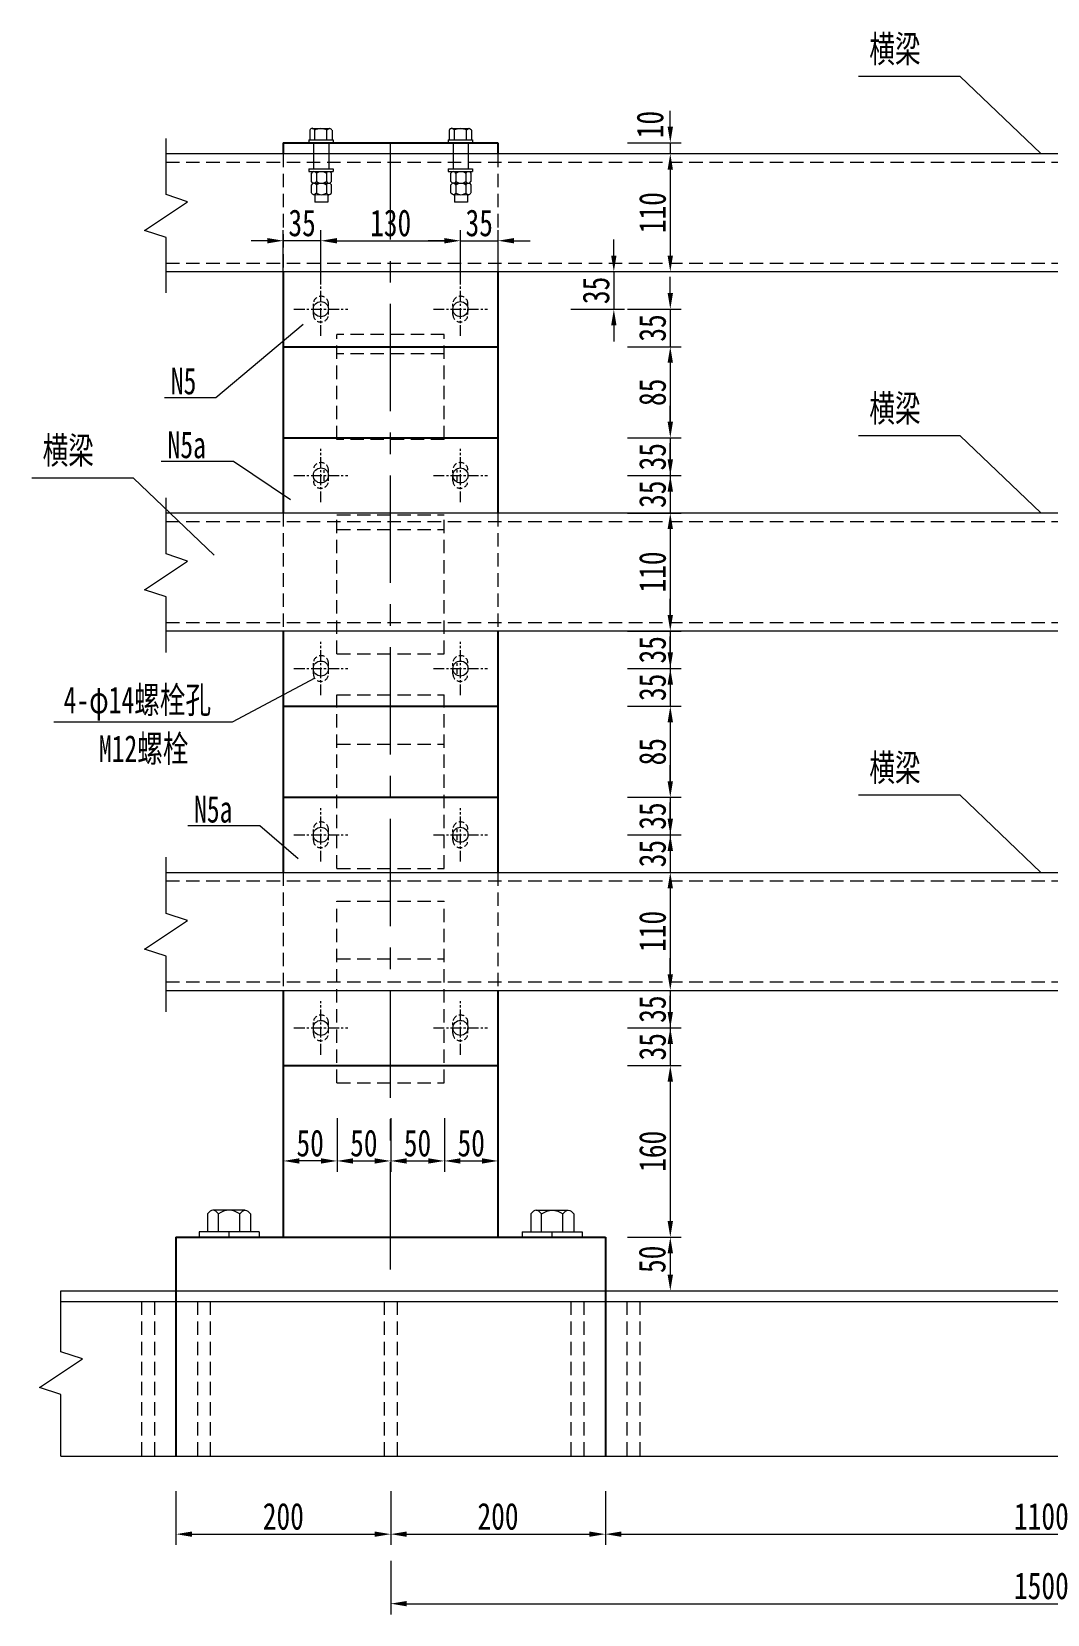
# Model space of a CAD drawing. Extents: x 98573 to 114325, y 0 to 100142.
# Drawn here: x 100989 to 101936, y 73118 to 74593 of the extents above; entities that cross this region are included whole.
import ezdxf

# ---------------------------------------------------------------- set-up
doc = ezdxf.new("R2010")
doc.units = 0
doc.header["$MEASUREMENT"] = 0
for name, pattern in [('CENTERX2', [4, 2.5, -0.5, 0.5, -0.5]), ('DASHED', [0.75, 0.5, -0.25]), ('DASHED2', [0.375, 0.25, -0.125])]:
    doc.linetypes.add(name, pattern=pattern)
doc.layers.get('0').update_dxf_attribs({"lineweight": 13})
doc.layers.get('Defpoints').update_dxf_attribs({"color": 9, "lineweight": 5})
for name, color, linetype, lineweight in [('dashed', 4, 'DASHED2', 5), ('中心线', 2, 'CENTERX2', 15), ('标注', 4, 'Continuous', 13), ('涪江 尺寸标注线', 4, 'Continuous', 13), ('涪江 钢板双线', 1, 'Continuous', 13), ('细线', 4, 'Continuous', 13), ('钢板单线', 6, 'Continuous', 25), ('钢板双线', 1, 'Continuous', 13)]:
    doc.layers.add(name, color=color, linetype=linetype, lineweight=lineweight)
doc.styles.get("Standard").update_dxf_attribs({"font": '仿宋_GB2312.ttf', "width": 0.75})
doc.dimstyles.new('0.1', dxfattribs={"dimscale": 0, "dimtxt": 2.5, "dimasz": 1.5, "dimexe": 1, "dimexo": 1, "dimgap": 0.4, "dimtad": 1, "dimdec": 1, "dimdsep": 46, "dimtxsty": 'Standard', "dimcen": 0.2, "dimclrd": 256, "dimclre": 256, "dimclrt": 256, "dimadec": 3, "dimazin": 2, "dimtfac": 1, "dimtdec": 1, "dimtmove": 2, "dimatfit": 3, "dimfxl": 4, "dimfxlon": 1, "dimtolj": 1, "dimtzin": 0, "dimlwd": -1, "dimlwe": -1, "dimarcsym": 0})

# ---------------------------------------------------------------- blocks, each defined once
blk = doc.blocks.new('m2')
at = {"layer": '钢板双线', "ltscale": 0.2}
for p, q in [((81098.7, 24802.8), (81096, 24802.8)), ((81098.7, 24802.8), (81098.7, 24780.1)), ((81074.4, 24797), (81067.4, 24797)), ((81122.7, 24798.2), (81098.7, 24798.2)), ((81074.5, 24785), (81067.5, 24785)), ((81098.7, 24780.1), (81096, 24780.1)), ((81122.7, 24784.2), (81098.7, 24784.2))]:
    blk.add_line(p, q, dxfattribs=at)
at = {"layer": '钢板双线'}
for p, q in [((81096, 24802.8), (81096, 24780.1)), ((81122.7, 24802.8), (81122.7, 24780.1)), ((81125.5, 24802.8), (81122.7, 24802.8)), ((81125.5, 24802.8), (81125.5, 24780.1)), ((81134.7, 24801.8), (81125.5, 24801.8)), ((81067.5, 24785), (81067.4, 24797)), ((81074.4, 24798), (81074.5, 24784)), ((81076.1, 24800.3), (81083.7, 24800.3)), ((81083.7, 24795.6), (81076.1, 24795.6)), ((81083.7, 24786.3), (81076.1, 24786.3)), ((81085.3, 24798), (81085.3, 24784)), ((81085.3, 24798), (81085.3, 24784)), ((81086.9, 24800.3), (81094.4, 24800.3)), ((81094.4, 24795.6), (81086.9, 24795.6)), ((81094.4, 24786.3), (81086.9, 24786.3)), ((81096, 24798), (81096.1, 24784)), ((81125.5, 24797.1), (81134.7, 24797.1)), ((81136.3, 24799.5), (81136.3, 24783.5)), ((81076.1, 24781.6), (81083.7, 24781.6)), ((81086.9, 24781.6), (81094.5, 24781.6)), ((81125.5, 24780.1), (81122.7, 24780.1)), ((81125.5, 24785.8), (81134.7, 24785.8)), ((81134.7, 24781.1), (81125.5, 24781.1))]:
    blk.add_line(p, q, dxfattribs=at)
for centre, major_axis, ratio, start_param, end_param in [((81121, 24799.5), (-15.4, 0), 0.341432, 2.680671, 3.602514), ((81089.8, 24791), (15.4, 0), 0.682865, 2.680671, 3.602514), ((81089.8, 24784), (15.4, 0), 0.341432, 2.680671, 3.602514), ((81069.9, 24798), (15.4, 0), 0.341432, -0.460921, 0.460921), ((81100.6, 24791), (15.4, 0), 0.682865, 2.680671, 3.602514), ((81100.6, 24784), (15.4, 0), 0.341432, 2.680671, 3.602514), ((81080.7, 24798), (15.4, 0), 0.341432, -0.460921, 0.460921)]:
    blk.add_ellipse(centre, major_axis=major_axis, ratio=ratio, start_param=start_param, end_param=end_param, dxfattribs=at)
at = {"layer": '钢板双线', "extrusion": (0, 0, -1)}
for centre, major_axis, ratio, start_param, end_param in [((81089.8, 24798), (-15.4, 0), 0.341432, -0.460921, 0.460921), ((81069.9, 24791), (-15.4, 0), 0.682865, 2.680671, 3.602514), ((81069.9, 24784), (-15.4, 0), 0.341432, 2.680671, 3.602514), ((81100.6, 24798), (-15.4, 0), 0.341432, -0.460921, 0.460921), ((81080.7, 24791), (-15.4, 0), 0.682865, 2.680671, 3.602514), ((81080.7, 24784), (-15.4, 0), 0.341432, 2.680671, 3.602514), ((81121, 24791.5), (15.4, 0), 0.829193, -0.460921, 0.460921), ((81121, 24783.5), (15.4, 0), 0.341432, -0.460921, 0.460921)]:
    blk.add_ellipse(centre, major_axis=major_axis, ratio=ratio, start_param=start_param, end_param=end_param, dxfattribs=at)
blk = doc.blocks.new('*D1292')
at = {"layer": 'Defpoints', "color": 0, "transparency": 16777216}
for p in [(101223.9, 74398.4), (101223.9, 74179.6), (101258.9, 74179.6)]:
    blk.add_point(p, dxfattribs=at)
at = {"layer": '标注', "transparency": 16777216}
for p, q in [((101223.9, 74358.4), (101223.9, 74408.4)), ((101258.9, 74358.4), (101258.9, 74408.4))]:
    blk.add_line(p, q, dxfattribs=at)
at = {"layer": '标注', "color": 4, "transparency": 16777216}
for p, q in [((101208.9, 74398.4), (101193.9, 74398.4)), ((101258.9, 74398.4), (101223.9, 74398.4)), ((101273.9, 74398.4), (101288.9, 74398.4))]:
    blk.add_line(p, q, dxfattribs=at)
for points in [[(101208.9, 74400.9), (101208.9, 74395.9), (101223.9, 74398.4)], [(101273.9, 74400.9), (101273.9, 74395.9), (101258.9, 74398.4)]]:
    blk.add_solid(points, dxfattribs=at)
at = {"layer": '标注', "transparency": 16777216, "insert": (101241.4, 74414.9), "char_height": 25, "attachment_point": 5}
blk.add_mtext('\\A1;35', dxfattribs=at)
blk = doc.blocks.new('*D1022')
at = {"layer": 'Defpoints', "color": 0, "transparency": 16777216}
for p in [(101388.9, 74398.4), (101258.9, 74179.6), (101388.9, 74179.6)]:
    blk.add_point(p, dxfattribs=at)
at = {"layer": '标注', "transparency": 16777216}
for p, q in [((101258.9, 74358.4), (101258.9, 74408.4)), ((101388.9, 74358.4), (101388.9, 74408.4))]:
    blk.add_line(p, q, dxfattribs=at)
at = {"layer": '标注', "color": 4, "transparency": 16777216}
blk.add_line((101273.9, 74398.4), (101373.9, 74398.4), dxfattribs=at)
for points in [[(101273.9, 74400.9), (101273.9, 74395.9), (101258.9, 74398.4)], [(101373.9, 74400.9), (101373.9, 74395.9), (101388.9, 74398.4)]]:
    blk.add_solid(points, dxfattribs=at)
at = {"layer": '标注', "transparency": 16777216, "insert": (101323.9, 74414.9), "char_height": 25, "attachment_point": 5}
blk.add_mtext('\\A1;130', dxfattribs=at)
blk = doc.blocks.new('*D1293')
at = {"layer": 'Defpoints', "color": 0, "transparency": 16777216}
for p in [(101423.9, 74398.4), (101388.9, 74179.6), (101423.9, 74179.6)]:
    blk.add_point(p, dxfattribs=at)
at = {"layer": '标注', "transparency": 16777216}
for p, q in [((101388.9, 74358.4), (101388.9, 74408.4)), ((101423.9, 74358.4), (101423.9, 74408.4))]:
    blk.add_line(p, q, dxfattribs=at)
at = {"layer": '标注', "color": 4, "transparency": 16777216}
for p, q in [((101373.9, 74398.4), (101358.9, 74398.4)), ((101388.9, 74398.4), (101423.9, 74398.4)), ((101438.9, 74398.4), (101453.9, 74398.4))]:
    blk.add_line(p, q, dxfattribs=at)
for points in [[(101373.9, 74400.9), (101373.9, 74395.9), (101388.9, 74398.4)], [(101438.9, 74400.9), (101438.9, 74395.9), (101423.9, 74398.4)]]:
    blk.add_solid(points, dxfattribs=at)
at = {"layer": '标注', "transparency": 16777216, "insert": (101406.4, 74414.9), "char_height": 25, "attachment_point": 5}
blk.add_mtext('\\A1;35', dxfattribs=at)
blk = doc.blocks.new('*D1178')
at = {"layer": 'Defpoints', "color": 0, "transparency": 16777216}
for p in [(101223.9, 73613.3), (101273.9, 73613.3), (101223.9, 73540.6)]:
    blk.add_point(p, dxfattribs=at)
at = {"layer": '标注', "transparency": 16777216}
for p, q in [((101223.9, 73580.6), (101223.9, 73530.6)), ((101273.9, 73580.6), (101273.9, 73530.6))]:
    blk.add_line(p, q, dxfattribs=at)
at = {"layer": '标注', "color": 4, "transparency": 16777216}
blk.add_line((101258.9, 73540.6), (101238.9, 73540.6), dxfattribs=at)
for points in [[(101238.9, 73543.1), (101238.9, 73538.1), (101223.9, 73540.6)], [(101258.9, 73543.1), (101258.9, 73538.1), (101273.9, 73540.6)]]:
    blk.add_solid(points, dxfattribs=at)
at = {"layer": '标注', "transparency": 16777216, "insert": (101248.9, 73557.1), "char_height": 25, "attachment_point": 5}
blk.add_mtext('\\A1;50', dxfattribs=at)
blk = doc.blocks.new('*D1179')
at = {"layer": 'Defpoints', "color": 0, "transparency": 16777216}
for p in [(101323.9, 73704), (101273.9, 73613.3), (101323.9, 73540.6)]:
    blk.add_point(p, dxfattribs=at)
at = {"layer": '标注', "transparency": 16777216}
for p, q in [((101273.9, 73580.6), (101273.9, 73530.6)), ((101323.9, 73580.6), (101323.9, 73530.6))]:
    blk.add_line(p, q, dxfattribs=at)
at = {"layer": '标注', "color": 4, "transparency": 16777216}
blk.add_line((101288.9, 73540.6), (101308.9, 73540.6), dxfattribs=at)
for points in [[(101288.9, 73543.1), (101288.9, 73538.1), (101273.9, 73540.6)], [(101308.9, 73543.1), (101308.9, 73538.1), (101323.9, 73540.6)]]:
    blk.add_solid(points, dxfattribs=at)
at = {"layer": '标注', "transparency": 16777216, "insert": (101298.9, 73557.1), "char_height": 25, "attachment_point": 5}
blk.add_mtext('\\A1;50', dxfattribs=at)
blk = doc.blocks.new('*D1180')
at = {"layer": 'Defpoints', "color": 0, "transparency": 16777216}
for p in [(101323.9, 73613.3), (101373.9, 73613.3), (101373.9, 73540.6)]:
    blk.add_point(p, dxfattribs=at)
at = {"layer": '标注', "transparency": 16777216}
for p, q in [((101323.9, 73580.6), (101323.9, 73530.6)), ((101373.9, 73580.6), (101373.9, 73530.6))]:
    blk.add_line(p, q, dxfattribs=at)
at = {"layer": '标注', "color": 4, "transparency": 16777216}
blk.add_line((101338.9, 73540.6), (101358.9, 73540.6), dxfattribs=at)
for points in [[(101338.9, 73543.1), (101338.9, 73538.1), (101323.9, 73540.6)], [(101358.9, 73543.1), (101358.9, 73538.1), (101373.9, 73540.6)]]:
    blk.add_solid(points, dxfattribs=at)
at = {"layer": '标注', "transparency": 16777216, "insert": (101348.9, 73557.1), "char_height": 25, "attachment_point": 5}
blk.add_mtext('\\A1;50', dxfattribs=at)
blk = doc.blocks.new('*D1181')
at = {"layer": 'Defpoints', "color": 0, "transparency": 16777216}
for p in [(101373.9, 73613.3), (101423.9, 73613.3), (101423.9, 73540.6)]:
    blk.add_point(p, dxfattribs=at)
at = {"layer": '标注', "transparency": 16777216}
for p, q in [((101373.9, 73580.6), (101373.9, 73530.6)), ((101423.9, 73580.6), (101423.9, 73530.6))]:
    blk.add_line(p, q, dxfattribs=at)
at = {"layer": '标注', "color": 4, "transparency": 16777216}
blk.add_line((101388.9, 73540.6), (101408.9, 73540.6), dxfattribs=at)
for points in [[(101388.9, 73543.1), (101388.9, 73538.1), (101373.9, 73540.6)], [(101408.9, 73543.1), (101408.9, 73538.1), (101423.9, 73540.6)]]:
    blk.add_solid(points, dxfattribs=at)
at = {"layer": '标注', "transparency": 16777216, "insert": (101398.9, 73557.1), "char_height": 25, "attachment_point": 5}
blk.add_mtext('\\A1;50', dxfattribs=at)
blk = doc.blocks.new('ls')
at = {"color": 4}
blk.add_line((0, 0), (0, 5), dxfattribs=at)
at = {"layer": '涪江 钢板双线', "color": 4}
for p, q in [((-20, 21.6), (-20, 5)), ((-15, 25), (15, 25)), ((-10, 5), (-10, 21.6)), ((10, 5), (10, 21.6)), ((20, 21.6), (20, 5)), ((-28, 5), (28, 5)), ((-28, 5), (-28, 0)), ((-28, 0), (28, 0)), ((-18.7, 5), (18.7, 5)), ((-14, 5), (14, 5)), ((28, 5), (28, 0))]:
    blk.add_line(p, q, dxfattribs=at)
blk.add_ellipse((-15, -7.9), major_axis=(0, 32.9), ratio=0.341432, start_param=-0.460921, end_param=0.460921, dxfattribs=at)
at = {"layer": '涪江 钢板双线', "color": 4, "extrusion": (0, 0, -1)}
for centre, ratio in [((0, -7.9), 0.682865), ((15, -7.9), 0.341432)]:
    blk.add_ellipse(centre, major_axis=(0, 32.9), ratio=ratio, start_param=-0.460921, end_param=0.460921, dxfattribs=at)
blk = doc.blocks.new('*D1057')
at = {"layer": 'Defpoints', "color": 0, "transparency": 16777216}
for p in [(101390.3, 74489.6), (101390.3, 74479.6), (101584.4, 74479.6)]:
    blk.add_point(p, dxfattribs=at)
at = {"layer": '标注', "color": 4, "transparency": 16777216}
for p, q in [((101584.4, 74504.6), (101584.4, 74519.6)), ((101584.4, 74489.6), (101584.4, 74479.6)), ((101584.4, 74464.6), (101584.4, 74449.6))]:
    blk.add_line(p, q, dxfattribs=at)
at = {"layer": '标注', "transparency": 16777216}
for p, q in [((101544.4, 74489.6), (101594.4, 74489.6)), ((101544.4, 74479.6), (101594.4, 74479.6))]:
    blk.add_line(p, q, dxfattribs=at)
at = {"layer": '标注', "color": 4, "transparency": 16777216}
for points in [[(101581.9, 74504.6), (101586.9, 74504.6), (101584.4, 74489.6)], [(101581.9, 74464.6), (101586.9, 74464.6), (101584.4, 74479.6)]]:
    blk.add_solid(points, dxfattribs=at)
at = {"layer": '标注', "transparency": 16777216, "insert": (101565.6, 74506.7), "char_height": 25, "attachment_point": 5, "rotation": 90}
blk.add_mtext('\\A1;10', dxfattribs=at)
blk = doc.blocks.new('*D1058')
at = {"layer": 'Defpoints', "color": 0, "transparency": 16777216}
for p in [(101448.2, 74479.6), (101448.2, 74369.6), (101584.4, 74369.6)]:
    blk.add_point(p, dxfattribs=at)
at = {"layer": '标注', "transparency": 16777216}
for p, q in [((101544.4, 74479.6), (101594.4, 74479.6)), ((101544.4, 74369.6), (101594.4, 74369.6))]:
    blk.add_line(p, q, dxfattribs=at)
at = {"layer": '标注', "color": 4, "transparency": 16777216}
blk.add_line((101584.4, 74464.6), (101584.4, 74384.6), dxfattribs=at)
for points in [[(101581.9, 74464.6), (101586.9, 74464.6), (101584.4, 74479.6)], [(101581.9, 74384.6), (101586.9, 74384.6), (101584.4, 74369.6)]]:
    blk.add_solid(points, dxfattribs=at)
at = {"layer": '标注', "transparency": 16777216, "insert": (101567.9, 74424.6), "char_height": 25, "attachment_point": 5, "rotation": 90}
blk.add_mtext('\\A1;110', dxfattribs=at)
blk = doc.blocks.new('*D1059')
at = {"layer": 'Defpoints', "color": 0, "transparency": 16777216}
for p in [(101376.8, 74369.6), (101312.3, 74334.6), (101531.8, 74334.6)]:
    blk.add_point(p, dxfattribs=at)
at = {"layer": '标注', "color": 4, "transparency": 16777216}
for p, q in [((101531.8, 74384.6), (101531.8, 74399.6)), ((101531.8, 74369.6), (101531.8, 74334.6)), ((101531.8, 74319.6), (101531.8, 74304.6))]:
    blk.add_line(p, q, dxfattribs=at)
at = {"layer": '标注', "transparency": 16777216}
for p, q in [((101491.8, 74369.6), (101541.8, 74369.6)), ((101491.8, 74334.6), (101541.8, 74334.6))]:
    blk.add_line(p, q, dxfattribs=at)
at = {"layer": '标注', "color": 4, "transparency": 16777216}
for points in [[(101529.3, 74384.6), (101534.3, 74384.6), (101531.8, 74369.6)], [(101529.3, 74319.6), (101534.3, 74319.6), (101531.8, 74334.6)]]:
    blk.add_solid(points, dxfattribs=at)
at = {"layer": '标注', "transparency": 16777216, "insert": (101515.3, 74352.1), "char_height": 25, "attachment_point": 5, "rotation": 90}
blk.add_mtext('\\A1;35', dxfattribs=at)
blk = doc.blocks.new('*D1060')
at = {"layer": 'Defpoints', "color": 0, "transparency": 16777216}
for p in [(101364.9, 74334.6), (101364.9, 74299.6), (101584.4, 74299.6)]:
    blk.add_point(p, dxfattribs=at)
at = {"layer": '标注', "color": 4, "transparency": 16777216}
for p, q in [((101584.4, 74349.6), (101584.4, 74364.6)), ((101584.4, 74334.6), (101584.4, 74299.6)), ((101584.4, 74284.6), (101584.4, 74269.6))]:
    blk.add_line(p, q, dxfattribs=at)
at = {"layer": '标注', "transparency": 16777216}
for p, q in [((101544.4, 74334.6), (101594.4, 74334.6)), ((101544.4, 74299.6), (101594.4, 74299.6))]:
    blk.add_line(p, q, dxfattribs=at)
at = {"layer": '标注', "color": 4, "transparency": 16777216}
for points in [[(101581.9, 74349.6), (101586.9, 74349.6), (101584.4, 74334.6)], [(101581.9, 74284.6), (101586.9, 74284.6), (101584.4, 74299.6)]]:
    blk.add_solid(points, dxfattribs=at)
at = {"layer": '标注', "transparency": 16777216, "insert": (101567.9, 74317.1), "char_height": 25, "attachment_point": 5, "rotation": 90}
blk.add_mtext('\\A1;35', dxfattribs=at)
blk = doc.blocks.new('*D1061')
at = {"layer": 'Defpoints', "color": 0, "transparency": 16777216}
for p in [(101348.1, 74299.6), (101334.5, 74214.6), (101584.4, 74214.6)]:
    blk.add_point(p, dxfattribs=at)
at = {"layer": '标注', "transparency": 16777216}
for p, q in [((101544.4, 74299.6), (101594.4, 74299.6)), ((101544.4, 74214.6), (101594.4, 74214.6))]:
    blk.add_line(p, q, dxfattribs=at)
at = {"layer": '标注', "color": 4, "transparency": 16777216}
blk.add_line((101584.4, 74284.6), (101584.4, 74229.6), dxfattribs=at)
for points in [[(101581.9, 74284.6), (101586.9, 74284.6), (101584.4, 74299.6)], [(101581.9, 74229.6), (101586.9, 74229.6), (101584.4, 74214.6)]]:
    blk.add_solid(points, dxfattribs=at)
at = {"layer": '标注', "transparency": 16777216, "insert": (101567.9, 74257.1), "char_height": 25, "attachment_point": 5, "rotation": 90}
blk.add_mtext('\\A1;85', dxfattribs=at)
blk = doc.blocks.new('*D1062')
at = {"layer": 'Defpoints', "color": 0, "transparency": 16777216}
for p in [(101369.9, 74214.6), (101364.9, 74179.6), (101584.4, 74179.6)]:
    blk.add_point(p, dxfattribs=at)
at = {"layer": '标注', "color": 4, "transparency": 16777216}
for p, q in [((101584.4, 74229.6), (101584.4, 74244.6)), ((101584.4, 74214.6), (101584.4, 74179.6)), ((101584.4, 74164.6), (101584.4, 74149.6))]:
    blk.add_line(p, q, dxfattribs=at)
at = {"layer": '标注', "transparency": 16777216}
for p, q in [((101544.4, 74214.6), (101594.4, 74214.6)), ((101544.4, 74179.6), (101594.4, 74179.6))]:
    blk.add_line(p, q, dxfattribs=at)
at = {"layer": '标注', "color": 4, "transparency": 16777216}
for points in [[(101581.9, 74229.6), (101586.9, 74229.6), (101584.4, 74214.6)], [(101581.9, 74164.6), (101586.9, 74164.6), (101584.4, 74179.6)]]:
    blk.add_solid(points, dxfattribs=at)
at = {"layer": '标注', "transparency": 16777216, "insert": (101567.9, 74197.1), "char_height": 25, "attachment_point": 5, "rotation": 90}
blk.add_mtext('\\A1;35', dxfattribs=at)
blk = doc.blocks.new('*D1063')
at = {"layer": 'Defpoints', "color": 0, "transparency": 16777216}
for p in [(101364.9, 74179.6), (101364.9, 74144.6), (101584.4, 74144.6)]:
    blk.add_point(p, dxfattribs=at)
at = {"layer": '标注', "color": 4, "transparency": 16777216}
for p, q in [((101584.4, 74194.6), (101584.4, 74209.6)), ((101584.4, 74179.6), (101584.4, 74144.6)), ((101584.4, 74129.6), (101584.4, 74114.6))]:
    blk.add_line(p, q, dxfattribs=at)
at = {"layer": '标注', "transparency": 16777216}
for p, q in [((101544.4, 74179.6), (101594.4, 74179.6)), ((101544.4, 74144.6), (101594.4, 74144.6))]:
    blk.add_line(p, q, dxfattribs=at)
at = {"layer": '标注', "color": 4, "transparency": 16777216}
for points in [[(101581.9, 74194.6), (101586.9, 74194.6), (101584.4, 74179.6)], [(101581.9, 74129.6), (101586.9, 74129.6), (101584.4, 74144.6)]]:
    blk.add_solid(points, dxfattribs=at)
at = {"layer": '标注', "transparency": 16777216, "insert": (101567.9, 74162.1), "char_height": 25, "attachment_point": 5, "rotation": 90}
blk.add_mtext('\\A1;35', dxfattribs=at)
blk = doc.blocks.new('*D1064')
at = {"layer": 'Defpoints', "color": 0, "transparency": 16777216}
for p in [(101448.2, 74144.6), (101448.2, 74034.6), (101584.4, 74034.6)]:
    blk.add_point(p, dxfattribs=at)
at = {"layer": '标注', "transparency": 16777216}
for p, q in [((101544.4, 74144.6), (101594.4, 74144.6)), ((101544.4, 74034.6), (101594.4, 74034.6))]:
    blk.add_line(p, q, dxfattribs=at)
at = {"layer": '标注', "color": 4, "transparency": 16777216}
blk.add_line((101584.4, 74129.6), (101584.4, 74049.6), dxfattribs=at)
for points in [[(101581.9, 74129.6), (101586.9, 74129.6), (101584.4, 74144.6)], [(101581.9, 74049.6), (101586.9, 74049.6), (101584.4, 74034.6)]]:
    blk.add_solid(points, dxfattribs=at)
at = {"layer": '标注', "transparency": 16777216, "insert": (101567.9, 74089.6), "char_height": 25, "attachment_point": 5, "rotation": 90}
blk.add_mtext('\\A1;110', dxfattribs=at)
blk = doc.blocks.new('*D1065')
at = {"layer": 'Defpoints', "color": 0, "transparency": 16777216}
for p in [(101429.4, 74034.6), (101364.9, 73999.6), (101584.4, 73999.6)]:
    blk.add_point(p, dxfattribs=at)
at = {"layer": '标注', "color": 4, "transparency": 16777216}
for p, q in [((101584.4, 74049.6), (101584.4, 74064.6)), ((101584.4, 74034.6), (101584.4, 73999.6)), ((101584.4, 73984.6), (101584.4, 73969.6))]:
    blk.add_line(p, q, dxfattribs=at)
at = {"layer": '标注', "transparency": 16777216}
for p, q in [((101544.4, 74034.6), (101594.4, 74034.6)), ((101544.4, 73999.6), (101594.4, 73999.6))]:
    blk.add_line(p, q, dxfattribs=at)
at = {"layer": '标注', "color": 4, "transparency": 16777216}
for points in [[(101581.9, 74049.6), (101586.9, 74049.6), (101584.4, 74034.6)], [(101581.9, 73984.6), (101586.9, 73984.6), (101584.4, 73999.6)]]:
    blk.add_solid(points, dxfattribs=at)
at = {"layer": '标注', "transparency": 16777216, "insert": (101567.9, 74017.1), "char_height": 25, "attachment_point": 5, "rotation": 90}
blk.add_mtext('\\A1;35', dxfattribs=at)
blk = doc.blocks.new('*D1066')
at = {"layer": 'Defpoints', "color": 0, "transparency": 16777216}
for p in [(101364.9, 73999.6), (101364.9, 73964.6), (101584.4, 73964.6)]:
    blk.add_point(p, dxfattribs=at)
at = {"layer": '标注', "color": 4, "transparency": 16777216}
for p, q in [((101584.4, 74014.6), (101584.4, 74029.6)), ((101584.4, 73999.6), (101584.4, 73964.6)), ((101584.4, 73949.6), (101584.4, 73934.6))]:
    blk.add_line(p, q, dxfattribs=at)
at = {"layer": '标注', "transparency": 16777216}
for p, q in [((101544.4, 73999.6), (101594.4, 73999.6)), ((101544.4, 73964.6), (101594.4, 73964.6))]:
    blk.add_line(p, q, dxfattribs=at)
at = {"layer": '标注', "color": 4, "transparency": 16777216}
for points in [[(101581.9, 74014.6), (101586.9, 74014.6), (101584.4, 73999.6)], [(101581.9, 73949.6), (101586.9, 73949.6), (101584.4, 73964.6)]]:
    blk.add_solid(points, dxfattribs=at)
at = {"layer": '标注', "transparency": 16777216, "insert": (101567.9, 73982.1), "char_height": 25, "attachment_point": 5, "rotation": 90}
blk.add_mtext('\\A1;35', dxfattribs=at)
blk = doc.blocks.new('*D1067')
at = {"layer": 'Defpoints', "color": 0, "transparency": 16777216}
for p in [(101348.1, 73964.6), (101334.5, 73879.6), (101584.4, 73879.6)]:
    blk.add_point(p, dxfattribs=at)
at = {"layer": '标注', "transparency": 16777216}
for p, q in [((101544.4, 73964.6), (101594.4, 73964.6)), ((101544.4, 73879.6), (101594.4, 73879.6))]:
    blk.add_line(p, q, dxfattribs=at)
at = {"layer": '标注', "color": 4, "transparency": 16777216}
blk.add_line((101584.4, 73949.6), (101584.4, 73894.6), dxfattribs=at)
for points in [[(101581.9, 73949.6), (101586.9, 73949.6), (101584.4, 73964.6)], [(101581.9, 73894.6), (101586.9, 73894.6), (101584.4, 73879.6)]]:
    blk.add_solid(points, dxfattribs=at)
at = {"layer": '标注', "transparency": 16777216, "insert": (101567.9, 73922.1), "char_height": 25, "attachment_point": 5, "rotation": 90}
blk.add_mtext('\\A1;85', dxfattribs=at)
blk = doc.blocks.new('*D1068')
at = {"layer": 'Defpoints', "color": 0, "transparency": 16777216}
for p in [(101369.9, 73879.6), (101364.9, 73844.6), (101584.4, 73844.6)]:
    blk.add_point(p, dxfattribs=at)
at = {"layer": '标注', "color": 4, "transparency": 16777216}
for p, q in [((101584.4, 73894.6), (101584.4, 73909.6)), ((101584.4, 73879.6), (101584.4, 73844.6)), ((101584.4, 73829.6), (101584.4, 73814.6))]:
    blk.add_line(p, q, dxfattribs=at)
at = {"layer": '标注', "transparency": 16777216}
for p, q in [((101544.4, 73879.6), (101594.4, 73879.6)), ((101544.4, 73844.6), (101594.4, 73844.6))]:
    blk.add_line(p, q, dxfattribs=at)
at = {"layer": '标注', "color": 4, "transparency": 16777216}
for points in [[(101581.9, 73894.6), (101586.9, 73894.6), (101584.4, 73879.6)], [(101581.9, 73829.6), (101586.9, 73829.6), (101584.4, 73844.6)]]:
    blk.add_solid(points, dxfattribs=at)
at = {"layer": '标注', "transparency": 16777216, "insert": (101567.9, 73862.1), "char_height": 25, "attachment_point": 5, "rotation": 90}
blk.add_mtext('\\A1;35', dxfattribs=at)
blk = doc.blocks.new('*D1069')
at = {"layer": 'Defpoints', "color": 0, "transparency": 16777216}
for p in [(101364.9, 73844.6), (101364.9, 73809.6), (101584.4, 73809.6)]:
    blk.add_point(p, dxfattribs=at)
at = {"layer": '标注', "color": 4, "transparency": 16777216}
for p, q in [((101584.4, 73859.6), (101584.4, 73874.6)), ((101584.4, 73844.6), (101584.4, 73809.6)), ((101584.4, 73794.6), (101584.4, 73779.6))]:
    blk.add_line(p, q, dxfattribs=at)
at = {"layer": '标注', "transparency": 16777216}
for p, q in [((101544.4, 73844.6), (101594.4, 73844.6)), ((101544.4, 73809.6), (101594.4, 73809.6))]:
    blk.add_line(p, q, dxfattribs=at)
at = {"layer": '标注', "color": 4, "transparency": 16777216}
for points in [[(101581.9, 73859.6), (101586.9, 73859.6), (101584.4, 73844.6)], [(101581.9, 73794.6), (101586.9, 73794.6), (101584.4, 73809.6)]]:
    blk.add_solid(points, dxfattribs=at)
at = {"layer": '标注', "transparency": 16777216, "insert": (101567.9, 73827.1), "char_height": 25, "attachment_point": 5, "rotation": 90}
blk.add_mtext('\\A1;35', dxfattribs=at)
blk = doc.blocks.new('*D1070')
at = {"layer": 'Defpoints', "color": 0, "transparency": 16777216}
for p in [(101448.2, 73809.6), (101448.2, 73699.6), (101584.4, 73699.6)]:
    blk.add_point(p, dxfattribs=at)
at = {"layer": '标注', "transparency": 16777216}
for p, q in [((101544.4, 73809.6), (101594.4, 73809.6)), ((101544.4, 73699.6), (101594.4, 73699.6))]:
    blk.add_line(p, q, dxfattribs=at)
at = {"layer": '标注', "color": 4, "transparency": 16777216}
blk.add_line((101584.4, 73794.6), (101584.4, 73714.6), dxfattribs=at)
for points in [[(101581.9, 73794.6), (101586.9, 73794.6), (101584.4, 73809.6)], [(101581.9, 73714.6), (101586.9, 73714.6), (101584.4, 73699.6)]]:
    blk.add_solid(points, dxfattribs=at)
at = {"layer": '标注', "transparency": 16777216, "insert": (101567.9, 73754.6), "char_height": 25, "attachment_point": 5, "rotation": 90}
blk.add_mtext('\\A1;110', dxfattribs=at)
blk = doc.blocks.new('*D1071')
at = {"layer": 'Defpoints', "color": 0, "transparency": 16777216}
for p in [(101429.4, 73699.6), (101364.9, 73664.6), (101584.4, 73664.6)]:
    blk.add_point(p, dxfattribs=at)
at = {"layer": '标注', "color": 4, "transparency": 16777216}
for p, q in [((101584.4, 73714.6), (101584.4, 73729.6)), ((101584.4, 73699.6), (101584.4, 73664.6)), ((101584.4, 73649.6), (101584.4, 73634.6))]:
    blk.add_line(p, q, dxfattribs=at)
at = {"layer": '标注', "transparency": 16777216}
for p, q in [((101544.4, 73699.6), (101594.4, 73699.6)), ((101544.4, 73664.6), (101594.4, 73664.6))]:
    blk.add_line(p, q, dxfattribs=at)
at = {"layer": '标注', "color": 4, "transparency": 16777216}
for points in [[(101581.9, 73714.6), (101586.9, 73714.6), (101584.4, 73699.6)], [(101581.9, 73649.6), (101586.9, 73649.6), (101584.4, 73664.6)]]:
    blk.add_solid(points, dxfattribs=at)
at = {"layer": '标注', "transparency": 16777216, "insert": (101567.9, 73682.1), "char_height": 25, "attachment_point": 5, "rotation": 90}
blk.add_mtext('\\A1;35', dxfattribs=at)
blk = doc.blocks.new('*D1072')
at = {"layer": 'Defpoints', "color": 0, "transparency": 16777216}
for p in [(101364.9, 73664.6), (101364.9, 73629.6), (101584.4, 73629.6)]:
    blk.add_point(p, dxfattribs=at)
at = {"layer": '标注', "color": 4, "transparency": 16777216}
for p, q in [((101584.4, 73679.6), (101584.4, 73694.6)), ((101584.4, 73664.6), (101584.4, 73629.6)), ((101584.4, 73614.6), (101584.4, 73599.6))]:
    blk.add_line(p, q, dxfattribs=at)
at = {"layer": '标注', "transparency": 16777216}
for p, q in [((101544.4, 73664.6), (101594.4, 73664.6)), ((101544.4, 73629.6), (101594.4, 73629.6))]:
    blk.add_line(p, q, dxfattribs=at)
at = {"layer": '标注', "color": 4, "transparency": 16777216}
for points in [[(101581.9, 73679.6), (101586.9, 73679.6), (101584.4, 73664.6)], [(101581.9, 73614.6), (101586.9, 73614.6), (101584.4, 73629.6)]]:
    blk.add_solid(points, dxfattribs=at)
at = {"layer": '标注', "transparency": 16777216, "insert": (101567.9, 73647.1), "char_height": 25, "attachment_point": 5, "rotation": 90}
blk.add_mtext('\\A1;35', dxfattribs=at)
blk = doc.blocks.new('*D1073')
at = {"layer": 'Defpoints', "color": 0, "transparency": 16777216}
for p in [(101348.1, 73629.6), (101334.5, 73469.6), (101584.4, 73469.6)]:
    blk.add_point(p, dxfattribs=at)
at = {"layer": '标注', "transparency": 16777216}
for p, q in [((101544.4, 73629.6), (101594.4, 73629.6)), ((101544.4, 73469.6), (101594.4, 73469.6))]:
    blk.add_line(p, q, dxfattribs=at)
at = {"layer": '标注', "color": 4, "transparency": 16777216}
blk.add_line((101584.4, 73614.6), (101584.4, 73484.6), dxfattribs=at)
for points in [[(101581.9, 73614.6), (101586.9, 73614.6), (101584.4, 73629.6)], [(101581.9, 73484.6), (101586.9, 73484.6), (101584.4, 73469.6)]]:
    blk.add_solid(points, dxfattribs=at)
at = {"layer": '标注', "transparency": 16777216, "insert": (101567.9, 73549.6), "char_height": 25, "attachment_point": 5, "rotation": 90}
blk.add_mtext('\\A1;160', dxfattribs=at)
blk = doc.blocks.new('*D1074')
at = {"layer": 'Defpoints', "color": 0, "transparency": 16777216}
for p in [(101423.4, 73469.6), (101423.4, 73419.6), (101584.4, 73419.6)]:
    blk.add_point(p, dxfattribs=at)
at = {"layer": '标注', "transparency": 16777216}
for p, q in [((101544.4, 73469.6), (101594.4, 73469.6)), ((101544.4, 73419.6), (101594.4, 73419.6))]:
    blk.add_line(p, q, dxfattribs=at)
at = {"layer": '标注', "color": 4, "transparency": 16777216}
blk.add_line((101584.4, 73454.6), (101584.4, 73434.6), dxfattribs=at)
for points in [[(101581.9, 73454.6), (101586.9, 73454.6), (101584.4, 73469.6)], [(101581.9, 73434.6), (101586.9, 73434.6), (101584.4, 73419.6)]]:
    blk.add_solid(points, dxfattribs=at)
at = {"layer": '标注', "transparency": 16777216, "insert": (101567.6, 73448.9), "char_height": 25, "attachment_point": 5, "rotation": 90}
blk.add_mtext('\\A1;50', dxfattribs=at)
blk = doc.blocks.new('*D1078')
at = {"layer": 'Defpoints', "color": 0, "transparency": 16777216}
for p in [(101323.9, 73452), (101123.9, 73265.3), (101323.9, 73192.7)]:
    blk.add_point(p, dxfattribs=at)
at = {"layer": '标注', "transparency": 16777216}
for p, q in [((101123.9, 73232.7), (101123.9, 73182.7)), ((101323.9, 73232.7), (101323.9, 73182.7))]:
    blk.add_line(p, q, dxfattribs=at)
at = {"layer": '标注', "color": 4, "transparency": 16777216}
blk.add_line((101138.9, 73192.7), (101308.9, 73192.7), dxfattribs=at)
for points in [[(101138.9, 73195.2), (101138.9, 73190.2), (101123.9, 73192.7)], [(101308.9, 73195.2), (101308.9, 73190.2), (101323.9, 73192.7)]]:
    blk.add_solid(points, dxfattribs=at)
at = {"layer": '标注', "transparency": 16777216, "insert": (101223.9, 73209.2), "char_height": 25, "attachment_point": 5}
blk.add_mtext('\\A1;200', dxfattribs=at)
blk = doc.blocks.new('*D1079')
at = {"layer": 'Defpoints', "color": 0, "transparency": 16777216}
for p in [(101323.9, 73452), (101523.9, 73452), (101523.9, 73192.7)]:
    blk.add_point(p, dxfattribs=at)
at = {"layer": '标注', "transparency": 16777216}
for p, q in [((101323.9, 73232.7), (101323.9, 73182.7)), ((101523.9, 73232.7), (101523.9, 73182.7))]:
    blk.add_line(p, q, dxfattribs=at)
at = {"layer": '标注', "color": 4, "transparency": 16777216}
blk.add_line((101338.9, 73192.7), (101508.9, 73192.7), dxfattribs=at)
for points in [[(101338.9, 73195.2), (101338.9, 73190.2), (101323.9, 73192.7)], [(101508.9, 73195.2), (101508.9, 73190.2), (101523.9, 73192.7)]]:
    blk.add_solid(points, dxfattribs=at)
at = {"layer": '标注', "transparency": 16777216, "insert": (101423.9, 73209.2), "char_height": 25, "attachment_point": 5}
blk.add_mtext('\\A1;200', dxfattribs=at)
blk = doc.blocks.new('*D1080')
at = {"layer": 'Defpoints', "color": 0, "transparency": 16777216}
for p in [(101323.9, 73452), (102536.4, 73439.3), (102536.4, 73127.9)]:
    blk.add_point(p, dxfattribs=at)
at = {"layer": '标注', "transparency": 16777216}
for p, q in [((101323.9, 73167.9), (101323.9, 73117.9)), ((102536.4, 73167.9), (102536.4, 73117.9))]:
    blk.add_line(p, q, dxfattribs=at)
at = {"layer": '标注', "color": 4, "transparency": 16777216}
blk.add_line((101338.9, 73127.9), (102521.4, 73127.9), dxfattribs=at)
for points in [[(101338.9, 73130.4), (101338.9, 73125.4), (101323.9, 73127.9)], [(102521.4, 73130.4), (102521.4, 73125.4), (102536.4, 73127.9)]]:
    blk.add_solid(points, dxfattribs=at)
at = {"layer": '标注', "transparency": 16777216, "insert": (101930.1, 73144.4), "char_height": 25, "attachment_point": 5}
blk.add_mtext('\\A1;1500', dxfattribs=at)
blk = doc.blocks.new('*D877')
at = {"layer": 'Defpoints', "color": 0, "transparency": 16777216}
for p in [(101523.9, 73333), (102336.4, 73333), (102336.4, 73192.7)]:
    blk.add_point(p, dxfattribs=at)
at = {"layer": '标注', "transparency": 16777216}
for p, q in [((101523.9, 73232.7), (101523.9, 73182.7)), ((102336.4, 73232.7), (102336.4, 73182.7))]:
    blk.add_line(p, q, dxfattribs=at)
at = {"layer": '标注', "color": 4, "transparency": 16777216}
blk.add_line((101538.9, 73192.7), (102321.4, 73192.7), dxfattribs=at)
for points in [[(101538.9, 73195.2), (101538.9, 73190.2), (101523.9, 73192.7)], [(102321.4, 73195.2), (102321.4, 73190.2), (102336.4, 73192.7)]]:
    blk.add_solid(points, dxfattribs=at)
at = {"layer": '标注', "transparency": 16777216, "insert": (101930.1, 73209.2), "char_height": 25, "attachment_point": 5}
blk.add_mtext('\\A1;1100', dxfattribs=at)

msp = doc.modelspace()

# ---------------------------------------------------------------- linework, layer by layer
at = {"color": 1}
for p, q in [((101016.71629, 73419.621), (102823.56128, 73419.621)), ((101016.71629, 73409.621), (102823.56128, 73409.621)), ((101016.71629, 73265.26286), (102823.56128, 73265.26286))]:
    msp.add_line(p, q, dxfattribs=at)
for centre in [(101258.88259, 74334.621), (101388.88259, 74334.621), (101258.88259, 74179.621), (101388.88259, 74179.621), (101258.88259, 73999.621), (101388.88259, 73999.621), (101258.88259, 73844.621), (101388.88259, 73844.621), (101258.88259, 73664.621), (101388.88259, 73664.621)]:
    msp.add_circle(centre, 7)
at = {"layer": 'dashed', "ltscale": 50}
for p, q in [((101223.88259, 74479.621), (101223.88259, 74369.621)), ((101423.88259, 74479.621), (101423.88259, 74369.621)), ((101114.61149, 74471.621), (102745.66608, 74471.621)), ((101114.61149, 74377.621), (102745.66608, 74377.621)), ((101273.88259, 74213.26493), (101273.88259, 74311.109)), ((101373.88259, 74311.109), (101273.88259, 74311.109)), ((101373.88259, 74213.26493), (101373.88259, 74311.109)), ((101373.88259, 74292.87475), (101273.88259, 74292.87475)), ((101373.88259, 74213.26493), (101273.88259, 74213.26493)), ((101223.88259, 74144.621), (101223.88259, 74034.621)), ((101273.88259, 74013.26493), (101273.88259, 74142.87368)), ((101273.88259, 74142.87368), (101373.88259, 74142.87368)), ((101373.88259, 74013.26493), (101373.88259, 74142.87368)), ((101423.88259, 74144.621), (101423.88259, 74034.621)), ((101114.61149, 74136.621), (102745.66608, 74136.621)), ((101273.88259, 74129.09097), (101373.88259, 74129.09097)), ((101114.61149, 74042.621), (102745.66608, 74042.621)), ((101273.88259, 74013.26493), (101373.88259, 74013.26493)), ((101273.88259, 73813.26493), (101273.88259, 73975.07487)), ((101273.88259, 73975.07487), (101373.88259, 73975.07487)), ((101373.88259, 73813.26493), (101373.88259, 73975.07487)), ((101273.88259, 73929.09097), (101373.88259, 73929.09097)), ((101273.88259, 73813.26493), (101373.88259, 73813.26493)), ((101114.61149, 73801.621), (102745.66608, 73801.621)), ((101223.88259, 73809.621), (101223.88259, 73699.621)), ((101423.88259, 73809.621), (101423.88259, 73699.621)), ((101273.88259, 73613.26493), (101273.88259, 73782.72585)), ((101273.88259, 73782.72585), (101373.88259, 73782.72585)), ((101373.88259, 73613.26493), (101373.88259, 73782.72585)), ((101273.88259, 73729.09097), (101373.88259, 73729.09097)), ((101114.61149, 73707.621), (102745.66608, 73707.621)), ((101273.88259, 73613.26493), (101373.88259, 73613.26493))]:
    msp.add_line(p, q, dxfattribs=at)
at = {"layer": 'dashed', "ltscale": 20}
for p, q in [((101251.88259, 74329.621), (101251.88259, 74339.621)), ((101265.88259, 74329.73556), (101265.88259, 74339.73556)), ((101381.88259, 74329.621), (101381.88259, 74339.621)), ((101395.88259, 74329.73556), (101395.88259, 74339.73556)), ((101261.88259, 74174.621), (101261.88259, 74184.621)), ((101265.88259, 74174.73556), (101265.88259, 74184.73556)), ((101381.88259, 74174.621), (101381.88259, 74184.621)), ((101385.88259, 74174.73556), (101385.88259, 74184.73556)), ((101251.88259, 73994.621), (101251.88259, 74004.621)), ((101265.88259, 73994.73556), (101265.88259, 74004.73556)), ((101381.88259, 73994.621), (101381.88259, 74004.621)), ((101385.88259, 73994.73556), (101385.88259, 74004.73556)), ((101251.88259, 73839.621), (101251.88259, 73849.621)), ((101265.88259, 73839.73556), (101265.88259, 73849.73556)), ((101381.88259, 73839.621), (101381.88259, 73849.621)), ((101385.88259, 73839.73556), (101385.88259, 73849.73556)), ((101251.88259, 73659.621), (101251.88259, 73669.621)), ((101265.88259, 73659.73556), (101265.88259, 73669.73556)), ((101381.88259, 73659.621), (101381.88259, 73669.621)), ((101395.88259, 73659.73556), (101395.88259, 73669.73556))]:
    msp.add_line(p, q, dxfattribs=at)
at = {"layer": 'dashed', "linetype": 'DASHED2', "ltscale": 50}
for p, q in [((101091.88259, 73409.621), (101091.88259, 73265.26286)), ((101103.88259, 73409.621), (101103.88259, 73265.26286)), ((101143.88259, 73409.621), (101143.88259, 73265.26286)), ((101155.88259, 73409.621), (101155.88259, 73265.26286)), ((101317.88259, 73409.621), (101317.88259, 73265.26286)), ((101329.88259, 73409.621), (101329.88259, 73265.26286)), ((101491.88259, 73409.621), (101491.88259, 73265.26286)), ((101503.88259, 73409.621), (101503.88259, 73265.26286)), ((101543.88259, 73409.621), (101543.88259, 73265.26286)), ((101555.88259, 73409.621), (101555.88259, 73265.26286))]:
    msp.add_line(p, q, dxfattribs=at)
at = {"layer": 'dashed', "ltscale": 20}
for centre, start, end in [((101258.88259, 74339.621), 0, 180), ((101388.88259, 74339.621), 0, 180), ((101258.88259, 74329.621), 180, 0), ((101388.88259, 74329.621), 180, 0), ((101258.88259, 74184.621), 0, 180), ((101388.88259, 74184.621), 0, 180), ((101258.88259, 74174.621), 180, 0), ((101388.88259, 74174.621), 180, 0), ((101258.88259, 74004.621), 0, 180), ((101388.88259, 74004.621), 0, 180), ((101258.88259, 73994.621), 180, 0), ((101388.88259, 73994.621), 180, 0), ((101258.88259, 73849.621), 0, 180), ((101388.88259, 73849.621), 0, 180), ((101258.88259, 73839.621), 180, 0), ((101388.88259, 73839.621), 180, 0), ((101258.88259, 73669.621), 0, 180), ((101388.88259, 73669.621), 0, 180), ((101258.88259, 73659.621), 180, 0), ((101388.88259, 73659.621), 180, 0)]:
    msp.add_arc(centre, 7, start, end, dxfattribs=at)
at = {"layer": '中心线', "ltscale": 40}
msp.add_line((101323.88259, 73439.5046), (101323.88259, 74489.621), dxfattribs=at)
at = {"layer": '中心线', "ltscale": 4}
for p, q in [((101258.88259, 74309.6675), (101258.88259, 74359.5745)), ((101388.88259, 74309.6675), (101388.88259, 74359.5745)), ((101233.77689, 74334.621), (101283.98829, 74334.621)), ((101363.77689, 74334.621), (101413.98829, 74334.621)), ((101258.88259, 74154.6675), (101258.88259, 74204.5745)), ((101388.88259, 74154.6675), (101388.88259, 74204.5745)), ((101233.77689, 74179.621), (101283.98829, 74179.621)), ((101363.77689, 74179.621), (101413.98829, 74179.621)), ((101258.88259, 73974.6675), (101258.88259, 74024.5745)), ((101388.88259, 73974.6675), (101388.88259, 74024.5745)), ((101233.77689, 73999.621), (101283.98829, 73999.621)), ((101363.77689, 73999.621), (101413.98829, 73999.621)), ((101258.88259, 73819.6675), (101258.88259, 73869.5745)), ((101388.88259, 73819.6675), (101388.88259, 73869.5745)), ((101233.77689, 73844.621), (101283.98829, 73844.621)), ((101363.77689, 73844.621), (101413.98829, 73844.621)), ((101258.88259, 73639.6675), (101258.88259, 73689.5745)), ((101388.88259, 73639.6675), (101388.88259, 73689.5745)), ((101233.77689, 73664.621), (101283.98829, 73664.621)), ((101363.77689, 73664.621), (101413.98829, 73664.621))]:
    msp.add_line(p, q, dxfattribs=at)
at = {"layer": '涪江 尺寸标注线'}
for points in [[(101114.61149, 74349.69224), (101114.61149, 74401.40869), (101094.61108, 74408.07537), (101134.61191, 74434.74202), (101114.61149, 74441.40869), (101114.61149, 74493.85888)], [(101114.61149, 74014.69224), (101114.61149, 74066.40869), (101094.61108, 74073.07537), (101134.61191, 74099.74202), (101114.61149, 74106.40869), (101114.61149, 74158.85888)], [(101114.61149, 73679.69224), (101114.61149, 73731.40869), (101094.61108, 73738.07537), (101134.61191, 73764.74202), (101114.61149, 73771.40869), (101114.61149, 73823.85888)], [(101016.71629, 73265.26286), (101016.71629, 73322.78249), (100996.71587, 73329.44917), (101036.71671, 73356.11582), (101016.71629, 73362.78249), (101016.71629, 73419.621)]]:
    msp.add_lwpolyline(points, dxfattribs=at)
at = {"layer": '细线'}
for p, q in [((101854.41045, 74551.42823), (101759.61473, 74551.42823)), ((101854.41045, 74551.42823), (101929.63848, 74479.621)), ((101854.41045, 74216.42823), (101759.61473, 74216.42823)), ((101854.41045, 74216.42823), (101929.63848, 74144.621)), ((101084.24652, 74177.18201), (100989.4508, 74177.18201)), ((101084.24652, 74177.18201), (101159.47456, 74105.37478)), ((101253.14433, 73990.61196), (101176.20709, 73949.76481)), ((101176.20709, 73949.76481), (101010.21867, 73949.76481)), ((101854.41045, 73881.42823), (101759.61473, 73881.42823)), ((101854.41045, 73881.42823), (101929.63848, 73809.621))]:
    msp.add_line(p, q, dxfattribs=at)
at = {"layer": '细线', "ltscale": 100}
for p, q in [((101161.15804, 74252.41096), (101242.3651, 74320.60126)), ((101177.36859, 74192.90637), (101230.5535, 74157.31186)), ((101202.08928, 73853.24027), (101237.57322, 73822.52093))]:
    msp.add_line(p, q, dxfattribs=at)
at = {"layer": '细线', "ltscale": 100, "extrusion": (0, 0, -1)}
for p, q in [((101113.24428, 74252.41096), (101161.15804, 74252.41096)), ((101110.19812, 74192.90637), (101177.36859, 74192.90637)), ((101134.91881, 73853.24027), (101202.08928, 73853.24027))]:
    msp.add_line(p, q, dxfattribs=at)
at = {"layer": '钢板单线', "color": 1}
for p, q in [((101223.88259, 74489.621), (101423.88259, 74489.621)), ((101223.88259, 74489.621), (101223.88259, 74479.621)), ((101423.88259, 74489.621), (101423.88259, 74479.621)), ((101223.88259, 74369.621), (101223.88259, 74144.621)), ((101423.88259, 74369.621), (101423.88259, 74144.621)), ((101223.88259, 74299.621), (101423.88259, 74299.621)), ((101223.88259, 74214.621), (101423.88259, 74214.621)), ((101223.88259, 74034.621), (101223.88259, 73809.621)), ((101423.88259, 74034.621), (101423.88259, 73809.621)), ((101223.88259, 73964.621), (101423.88259, 73964.621)), ((101223.88259, 73879.621), (101423.88259, 73879.621)), ((101223.88259, 73699.621), (101223.88259, 73469.621)), ((101423.88259, 73699.621), (101423.88259, 73469.621)), ((101223.88259, 73629.621), (101423.88259, 73629.621)), ((101123.88259, 73469.621), (101523.88259, 73469.621)), ((101123.88259, 73469.621), (101123.88259, 73419.621)), ((101523.88259, 73469.621), (101523.88259, 73419.621))]:
    msp.add_line(p, q, dxfattribs=at)
at = {"layer": '钢板单线'}
for p, q in [((101123.88259, 73419.621), (101123.88259, 73265.26286)), ((101523.88259, 73419.621), (101523.88259, 73265.26286))]:
    msp.add_line(p, q, dxfattribs=at)
at = {"layer": '钢板双线'}
for p, q in [((101114.61149, 74479.621), (102745.66608, 74479.621)), ((101114.61149, 74369.621), (102745.66608, 74369.621)), ((101114.61149, 74144.621), (102745.66608, 74144.621)), ((101114.61149, 74034.621), (102745.66608, 74034.621)), ((101114.61149, 73809.621), (102745.66608, 73809.621)), ((101114.61149, 73699.621), (102745.66608, 73699.621))]:
    msp.add_line(p, q, dxfattribs=at)

# ---------------------------------------------------------------- block references
at = {"color": 3, "xscale": -1}
msp.add_blockref('ls', (101173.37467, 73469.621), dxfattribs=at)
at = {"color": 3}
msp.add_blockref('ls', (101474.3905, 73469.621), dxfattribs=at)
at = {"layer": '标注', "linetype": 'DASHED', "rotation": 90}
for p in [(126050.34377, -6633.1277), (126180.34377, -6633.1277)]:
    msp.add_blockref('m2', p, dxfattribs=at)

# ---------------------------------------------------------------- texts
at = {"layer": '标注', "width": 0.7}
for s, p in [('横梁', (101769.84794, 74564.66321)), ('N5', (101119.07431, 74255.20975)), ('横梁', (101769.84794, 74229.66321)), ('横梁', (100999.68402, 74190.417)), ('N5a', (101116.02816, 74195.70517)), ('4-φ14螺栓孔', (101019.24434, 73957.91197)), ('M12螺栓', (101052.07994, 73912.49478)), ('横梁', (101769.84794, 73894.66321)), ('N5a', (101140.74885, 73856.03906))]:
    msp.add_text(s, height=25, dxfattribs=at).set_placement(p)

# ---------------------------------------------------------------- dimensions: what is measured, and where the dimension line sits
at = {"layer": '标注'}
for base, p1, p2, picture, middle in [((101584.37877, 74479.621), (101390.2868, 74489.621), (101390.2868, 74479.621), '*D1057', (101565.56497, 74506.7049)), ((101584.37877, 73419.621), (101423.40197, 73469.621), (101423.40197, 73419.621), '*D1074', (101567.60399, 73448.87244))]:
    dim = msp.add_linear_dim(base=base, p1=p1, p2=p2, angle=90, dimstyle='0.1', override={"dimscale": 10, "dimclrd": 4}, dxfattribs=at)
    dim.commit()
    dim.dimension.update_dxf_attribs({"geometry": picture, "text_midpoint": middle, "dimtype": 160})
for base, p1, p2, picture, middle in [((101584.37877, 74369.621), (101448.2009, 74479.621), (101448.2009, 74369.621), '*D1058', (101567.87877, 74424.621)), ((101531.79205, 74334.621), (101376.82596, 74369.621), (101312.34235, 74334.621), '*D1059', (101515.29205, 74352.121)), ((101584.37877, 74299.621), (101364.92907, 74334.621), (101364.92907, 74299.621), '*D1060', (101567.87877, 74317.121)), ((101584.37877, 74214.621), (101348.08227, 74299.621), (101334.5399, 74214.621), '*D1061', (101567.87877, 74257.121)), ((101584.37877, 74179.621), (101369.86145, 74214.621), (101364.92907, 74179.621), '*D1062', (101567.87877, 74197.121)), ((101584.37877, 74144.621), (101364.92907, 74179.621), (101364.92907, 74144.621), '*D1063', (101567.87877, 74162.121)), ((101584.37877, 74034.621), (101448.2009, 74144.621), (101448.2009, 74034.621), '*D1064', (101567.87877, 74089.621)), ((101584.37877, 73999.621), (101429.41269, 74034.621), (101364.92907, 73999.621), '*D1065', (101567.87877, 74017.121)), ((101584.37877, 73964.621), (101364.92907, 73999.621), (101364.92907, 73964.621), '*D1066', (101567.87877, 73982.121)), ((101584.37877, 73879.621), (101348.08227, 73964.621), (101334.5399, 73879.621), '*D1067', (101567.87877, 73922.121)), ((101584.37877, 73844.621), (101369.86145, 73879.621), (101364.92907, 73844.621), '*D1068', (101567.87877, 73862.121)), ((101584.37877, 73809.621), (101364.92907, 73844.621), (101364.92907, 73809.621), '*D1069', (101567.87877, 73827.121)), ((101584.37877, 73699.621), (101448.2009, 73809.621), (101448.2009, 73699.621), '*D1070', (101567.87877, 73754.621)), ((101584.37877, 73664.621), (101429.41269, 73699.621), (101364.92907, 73664.621), '*D1071', (101567.87877, 73682.121)), ((101584.37877, 73629.621), (101364.92907, 73664.621), (101364.92907, 73629.621), '*D1072', (101567.87877, 73647.121)), ((101584.37877, 73469.621), (101348.08227, 73629.621), (101334.5399, 73469.621), '*D1073', (101567.87877, 73549.621))]:
    dim = msp.add_linear_dim(base=base, p1=p1, p2=p2, angle=90, dimstyle='0.1', override={"dimscale": 10, "dimclrd": 4}, dxfattribs=at)
    dim.commit()
    dim.dimension.update_dxf_attribs({"geometry": picture, "text_midpoint": middle})
for base, p1, p2, picture, middle in [((101223.88259, 74398.36083), (101258.88259, 74179.621), (101223.88259, 74179.621), '*D1292', (101241.38259, 74414.86083)), ((101388.88259, 74398.36083), (101258.88259, 74179.621), (101388.88259, 74179.621), '*D1022', (101323.88259, 74414.86083)), ((101423.88259, 74398.36083), (101388.88259, 74179.621), (101423.88259, 74179.621), '*D1293', (101406.38259, 74414.86083)), ((101323.88259, 73540.64082), (101273.88259, 73613.26493), (101323.88259, 73703.9726), '*D1179', (101298.88259, 73557.14082)), ((101223.88259, 73540.64082), (101273.88259, 73613.26493), (101223.88259, 73613.26493), '*D1178', (101248.88259, 73557.14082)), ((101373.88259, 73540.64082), (101323.88259, 73613.26493), (101373.88259, 73613.26493), '*D1180', (101348.88259, 73557.14082)), ((101423.88259, 73540.64082), (101373.88259, 73613.26493), (101423.88259, 73613.26493), '*D1181', (101398.88259, 73557.14082)), ((101323.88259, 73192.69859), (101123.88259, 73265.26286), (101323.88259, 73451.99909), '*D1078', (101223.88259, 73209.19859)), ((101523.88259, 73192.69859), (101323.88259, 73451.99909), (101523.88259, 73451.99909), '*D1079', (101423.88259, 73209.19859))]:
    dim = msp.add_linear_dim(base=base, p1=p1, p2=p2, dimstyle='0.1', override={"dimscale": 10, "dimclrd": 4}, dxfattribs=at)
    dim.commit()
    dim.dimension.update_dxf_attribs({"geometry": picture, "text_midpoint": middle})
for base, p1, p2, text, picture, middle in [((102536.39499, 73127.94763), (101323.88259, 73451.99909), (102536.39499, 73439.2893), '1500', '*D1080', (101930.13879, 73144.44763)), ((102336.39499, 73192.69859), (101523.88259, 73333.02966), (102336.39499, 73333.02966), '1100', '*D877', (101930.13879, 73209.19859))]:
    dim = msp.add_linear_dim(base=base, p1=p1, p2=p2, text=text, dimstyle='0.1', override={"dimscale": 10, "dimclrd": 4}, dxfattribs=at)
    dim.commit()
    dim.dimension.update_dxf_attribs({"geometry": picture, "text_midpoint": middle})

doc.saveas('drawing.dxf')
